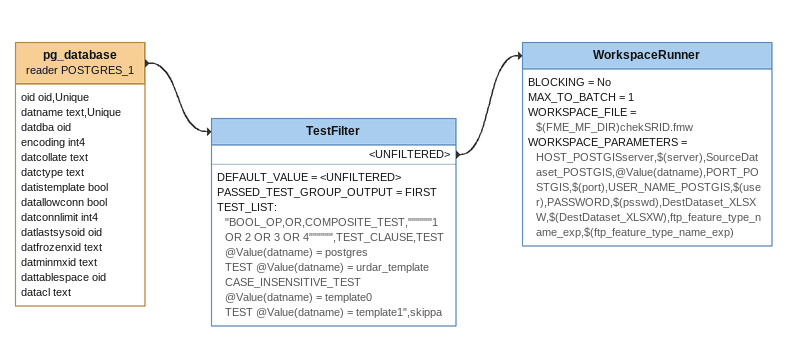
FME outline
pg_database (reader POSTGRES_1)
    attributes: oid oid,Unique, datname text,Unique, datdba oid, encoding int4, datcollate text, datctype text, datistemplate bool, datallowconn bool, datconnlimit int4, datlastsysoid oid, datfrozenxid text, datminmxid text, dattablespace oid, datacl text
    -> TestFilter
TestFilter
    DEFAULT_VALUE = <UNFILTERED>
    PASSED_TEST_GROUP_OUTPUT = FIRST
    TEST_LIST:
      "BOOL_OP,OR,COMPOSITE_TEST,""""""1 OR 2 OR 3 OR 4"""""",TEST_CLAUSE,TEST @Value(datname) = postgres
      TEST @Value(datname) = urdar_template
      CASE_INSENSITIVE_TEST @Value(datname) = template0
      TEST @Value(datname) = template1",skippa
    <UNFILTERED> -> WorkspaceRunner
WorkspaceRunner
    BLOCKING = No
    MAX_TO_BATCH = 1
    WORKSPACE_FILE = $(FME_MF_DIR)chekSRID.fmw
    WORKSPACE_PARAMETERS = HOST_POSTGISserver,$(server),SourceDataset_POSTGIS,@Value(datname),PORT_POSTGIS,$(port),USER_NAME_POSTGIS,$(user),PASSWORD,$(psswd),DestDataset_XLSXW,$(DestDataset_XLSXW),ftp_feature_type_name_exp,$(ftp_feature_type_name_exp)
